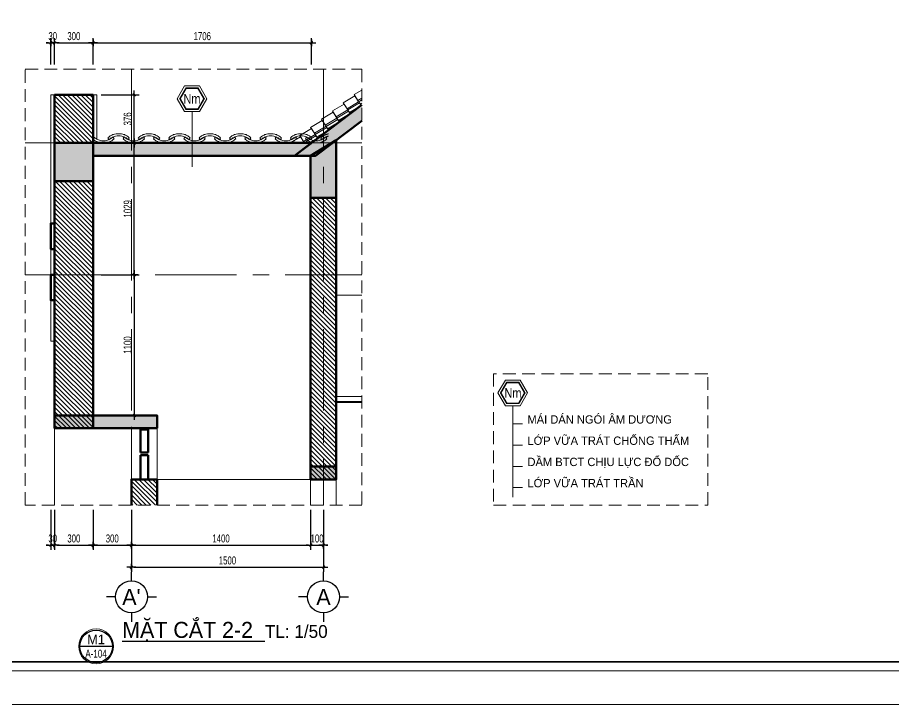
# Model space of a CAD drawing. Header units: inches. Extents: x 88947 to 296847, y 35049 to 161062.
# Drawn here: x 254366 to 261209, y 129559 to 134927 of the extents above; entities that cross this region are included whole.
import ezdxf
from ezdxf.enums import TextEntityAlignment as Align
from ezdxf.xclip import XClip

# ---------------------------------------------------------------- set-up
doc = ezdxf.new("R2010")
doc.units = ezdxf.units.IN
doc.header["$MEASUREMENT"] = 0
doc.header["$XCLIPFRAME"] = 0
doc.header["$PDMODE"] = 1
for name, pattern in [('ACAD_ISO03W100', [30, 12, -18]), ('CENTER', [50.8, 31.75, -6.35, 6.35, -6.35]), ('DASHED', [0.75, 0.5, -0.25])]:
    doc.linetypes.add(name, pattern=pattern)
for name, color, linetype, lineweight in [('A-Dims', 145, 'Continuous', 25), ('A-Text', 30, 'Continuous', 9), ('A-Wall', 2, 'Continuous', 35), ('DIM', 7, 'Continuous', 25), ('GHICHU', 40, 'Continuous', 18), ('HACTH', 8, 'Continuous', 5), ('HATCH', 8, 'Continuous', 5), ('KHUNG 1', 6, 'Continuous', 70), ('KHUNG 2', 144, 'Continuous', 18), ('KY HIEU', 4, 'Continuous', 25), ('NETMANH', 192, 'Continuous', 18), ('THAY', 3, 'Continuous', 18), ('TRUC', 252, 'ACAD_ISO03W100', 13), ('TUONG', 4, 'Continuous', 50)]:
    doc.layers.add(name, color=color, linetype=linetype, lineweight=lineweight)
doc.layers.add('NHO', color=8, linetype='Continuous')
doc.layers.add('text', color=2, linetype='Continuous')
doc.styles.add('DDCo-B-Helve-condense', font='VHELVCB.TTF')
doc.styles.add('FRANKO', font='VFRANKO.TTF')
doc.styles.add('TAS-MTEXT', font='VAVOB.TTF', dxfattribs={"width": 0.75})
doc.styles.add('VHELVEN', font='VHELVEN.TTF')
doc.styles.add('VNI-HELVE-CONDENSE', font='VNARIAL.TTF', dxfattribs={"width": 0.7})
doc.dimstyles.new('TAS-50', dxfattribs={"dimscale": 25, "dimtxt": 2.5, "dimasz": 0.7, "dimexe": 1.5, "dimexo": 1.5, "dimgap": 0.8, "dimtad": 1, "dimdec": 0, "dimzin": 3, "dimdsep": 46, "dimtxsty": 'VNI-HELVE-CONDENSE', "dimblk": 'TICK', "dimcen": 2.5, "dimclrt": 71, "dimazin": 2, "dimtfac": 0.75, "dimtdec": 0, "dimtix": 1, "dimtmove": 2, "dimatfit": 2, "dimldrblk": 'TICK123', "dimfxl": 1.5, "dimtolj": 1, "dimtzin": 0, "dimarcsym": 0})
pattern_1 = [(45, (-1030.02, -5005.12), (-17.67767, 17.67767), [])]
pattern_2 = [(45, (-530, -2405.12), (-17.67767, 17.67767), [])]

# ---------------------------------------------------------------- blocks, each defined once
blk = doc.blocks.new('TICK')
at = {"layer": 'A-Dims', "color": 1}
for p, q in [((-2, 0), (2, 0)), ((0, 1.5), (0, -1.5))]:
    blk.add_line(p, q, dxfattribs=at)
at = {"layer": 'A-Dims', "color": 1, "const_width": 0.788}
blk.add_lwpolyline([(-0.33, -0.35), (0.38, 0.38)], dxfattribs=at)
at = {"layer": 'A-Dims', "color": 1, "const_width": 0.394}
for points in [[(0.24, 0.52, -0.414214), (0.52, 0.52, -1)], [(0.52, 0.52, -0.414214), (0.52, 0.24, -1)], [(-0.47, -0.21, 0.414214), (-0.47, -0.49, 1)], [(-0.47, -0.49, 0.414214), (-0.19, -0.49, 1)]]:
    blk.add_lwpolyline(points, format="xyb", dxfattribs=at)
blk = doc.blocks.new('*D1712')
at = {"layer": 'Defpoints', "color": 0}
for p in [(254625.6, 131117.5), (254655.6, 131117.5), (254655.6, 130803.9)]:
    blk.add_point(p, dxfattribs=at)
at = {"layer": 'DIM', "color": 0, "lineweight": -2}
for p, q in [((254625.6, 131080), (254625.6, 130766.4)), ((254655.6, 131080), (254655.6, 130766.4)), ((254608.1, 130803.9), (254590.6, 130803.9)), ((254625.6, 130803.9), (254655.6, 130803.9)), ((254673.1, 130803.9), (254690.6, 130803.9))]:
    blk.add_line(p, q, dxfattribs=at)
at = {"layer": 'DIM', "color": 0, "lineweight": -2, "xscale": 17.5, "yscale": 17.5, "zscale": 17.5}
blk.add_blockref('TICK', (254625.6, 130803.9), dxfattribs=at)
at = {"layer": 'DIM', "color": 0, "lineweight": -2, "xscale": 17.5, "yscale": 17.5, "zscale": 17.5, "rotation": 180}
blk.add_blockref('TICK', (254655.6, 130803.9), dxfattribs=at)
at = {"layer": 'DIM', "color": 71, "insert": (254640.6, 130855.8), "char_height": 62.5, "attachment_point": 5, "style": 'VNI-HELVE-CONDENSE'}
blk.add_mtext('\\A1;30', dxfattribs=at)
blk = doc.blocks.new('TICK123')
at = {"layer": 'A-Dims', "color": 1}
blk.add_lwpolyline([(0.05, 0, 0, 0.84, 0), (-2.11, 0, 8.4, 8.4, 0)], format="xyseb", dxfattribs=at)
blk = doc.blocks.new('*D1713')
at = {"layer": 'Defpoints', "color": 0}
for p in [(254655.6, 131117.5), (254955.6, 131117.5), (254955.6, 130803.9)]:
    blk.add_point(p, dxfattribs=at)
at = {"layer": 'DIM', "color": 0, "lineweight": -2}
for p, q in [((254655.6, 131080), (254655.6, 130766.4)), ((254955.6, 131080), (254955.6, 130766.4)), ((254673.1, 130803.9), (254938.1, 130803.9))]:
    blk.add_line(p, q, dxfattribs=at)
at = {"layer": 'DIM', "color": 0, "lineweight": -2, "xscale": 17.5, "yscale": 17.5, "zscale": 17.5, "rotation": 180}
blk.add_blockref('TICK', (254655.6, 130803.9), dxfattribs=at)
at = {"layer": 'DIM', "color": 0, "lineweight": -2, "xscale": 17.5, "yscale": 17.5, "zscale": 17.5}
blk.add_blockref('TICK', (254955.6, 130803.9), dxfattribs=at)
at = {"layer": 'DIM', "color": 71, "insert": (254805.6, 130855.8), "char_height": 62.5, "attachment_point": 5, "style": 'VNI-HELVE-CONDENSE'}
blk.add_mtext('\\A1;300', dxfattribs=at)
blk = doc.blocks.new('*D1714')
at = {"layer": 'Defpoints', "color": 0}
for p in [(254955.6, 131117.5), (255255.6, 131117.5), (255255.6, 130803.9)]:
    blk.add_point(p, dxfattribs=at)
at = {"layer": 'DIM', "color": 0, "lineweight": -2}
for p, q in [((254955.6, 131080), (254955.6, 130766.4)), ((255255.6, 131080), (255255.6, 130766.4)), ((254973.1, 130803.9), (255238.1, 130803.9))]:
    blk.add_line(p, q, dxfattribs=at)
at = {"layer": 'DIM', "color": 0, "lineweight": -2, "xscale": 17.5, "yscale": 17.5, "zscale": 17.5, "rotation": 180}
blk.add_blockref('TICK', (254955.6, 130803.9), dxfattribs=at)
at = {"layer": 'DIM', "color": 0, "lineweight": -2, "xscale": 17.5, "yscale": 17.5, "zscale": 17.5}
blk.add_blockref('TICK', (255255.6, 130803.9), dxfattribs=at)
at = {"layer": 'DIM', "color": 71, "insert": (255105.6, 130855.8), "char_height": 62.5, "attachment_point": 5, "style": 'VNI-HELVE-CONDENSE'}
blk.add_mtext('\\A1;300', dxfattribs=at)
blk = doc.blocks.new('*D1715')
at = {"layer": 'Defpoints', "color": 0}
for p in [(255255.6, 131117.5), (256655.6, 131117.5), (256655.6, 130803.9)]:
    blk.add_point(p, dxfattribs=at)
at = {"layer": 'DIM', "color": 0, "lineweight": -2}
for p, q in [((255255.6, 131080), (255255.6, 130766.4)), ((256655.6, 131080), (256655.6, 130766.4)), ((255273.1, 130803.9), (256638.1, 130803.9))]:
    blk.add_line(p, q, dxfattribs=at)
at = {"layer": 'DIM', "color": 0, "lineweight": -2, "xscale": 17.5, "yscale": 17.5, "zscale": 17.5, "rotation": 180}
blk.add_blockref('TICK', (255255.6, 130803.9), dxfattribs=at)
at = {"layer": 'DIM', "color": 0, "lineweight": -2, "xscale": 17.5, "yscale": 17.5, "zscale": 17.5}
blk.add_blockref('TICK', (256655.6, 130803.9), dxfattribs=at)
at = {"layer": 'DIM', "color": 71, "insert": (255955.6, 130855.8), "char_height": 62.5, "attachment_point": 5, "style": 'VNI-HELVE-CONDENSE'}
blk.add_mtext('\\A1;1400', dxfattribs=at)
blk = doc.blocks.new('*D1716')
at = {"layer": 'Defpoints', "color": 0}
for p in [(255255.6, 131117.5), (256755.6, 131117.5), (256755.6, 130632.2)]:
    blk.add_point(p, dxfattribs=at)
at = {"layer": 'DIM', "color": 0, "lineweight": -2}
for p, q in [((255255.6, 131080), (255255.6, 130594.7)), ((256755.6, 131080), (256755.6, 130594.7)), ((255273.1, 130632.2), (256738.1, 130632.2))]:
    blk.add_line(p, q, dxfattribs=at)
at = {"layer": 'DIM', "color": 0, "lineweight": -2, "xscale": 17.5, "yscale": 17.5, "zscale": 17.5, "rotation": 180}
blk.add_blockref('TICK', (255255.6, 130632.2), dxfattribs=at)
at = {"layer": 'DIM', "color": 0, "lineweight": -2, "xscale": 17.5, "yscale": 17.5, "zscale": 17.5}
blk.add_blockref('TICK', (256755.6, 130632.2), dxfattribs=at)
at = {"layer": 'DIM', "color": 71, "insert": (256005.6, 130684.1), "char_height": 62.5, "attachment_point": 5, "style": 'VNI-HELVE-CONDENSE'}
blk.add_mtext('\\A1;1500', dxfattribs=at)
blk = doc.blocks.new('*D2175')
at = {"layer": 'Defpoints', "color": 0}
for p in [(254980.5, 133947), (255278.1, 133947), (254980.5, 132917.5)]:
    blk.add_point(p, dxfattribs=at)
at = {"layer": 'DIM', "color": 0, "lineweight": -2}
for p, q in [((255018, 133947), (255315.6, 133947)), ((255278.1, 132935), (255278.1, 133929.5)), ((255018, 132917.5), (255315.6, 132917.5))]:
    blk.add_line(p, q, dxfattribs=at)
at = {"layer": 'DIM', "color": 0, "lineweight": -2, "xscale": 17.5, "yscale": 17.5, "zscale": 17.5}
for p, rotation in [((255278.1, 133947), 90), ((255278.1, 132917.5), 270)]:
    blk.add_blockref('TICK', p, dxfattribs=dict(at, rotation=rotation))
at = {"layer": 'DIM', "color": 71, "insert": (255226.2, 133432.2), "char_height": 62.5, "attachment_point": 5, "rotation": 90, "style": 'VNI-HELVE-CONDENSE'}
blk.add_mtext('\\A1;1029', dxfattribs=at)
blk = doc.blocks.new('*D2176')
at = {"layer": 'Defpoints', "color": 0}
for p in [(254980.5, 134322.6), (255278.1, 134322.6), (254980.5, 133947)]:
    blk.add_point(p, dxfattribs=at)
at = {"layer": 'DIM', "color": 0, "lineweight": -2}
for p, q in [((255018, 134322.6), (255315.6, 134322.6)), ((255278.1, 133964.5), (255278.1, 134305.1)), ((255018, 133947), (255315.6, 133947))]:
    blk.add_line(p, q, dxfattribs=at)
at = {"layer": 'DIM', "color": 0, "lineweight": -2, "xscale": 17.5, "yscale": 17.5, "zscale": 17.5}
for p, rotation in [((255278.1, 134322.6), 90), ((255278.1, 133947), 270)]:
    blk.add_blockref('TICK', p, dxfattribs=dict(at, rotation=rotation))
at = {"layer": 'DIM', "color": 71, "insert": (255226.2, 134134.8), "char_height": 62.5, "attachment_point": 5, "rotation": 90, "style": 'VNI-HELVE-CONDENSE'}
blk.add_mtext('\\A1;376', dxfattribs=at)
blk = doc.blocks.new('TRUCCOT')
for p, q in [((0, -140), (0, 0)), ((-250, -390), (-390, -390)), ((250, -390), (390, -390)), ((0, -640), (0, -780))]:
    blk.add_line(p, q)
blk.add_circle((0, -390), 250)
at = {"layer": 'GHICHU', "style": 'VHELVEN'}
blk.add_attdef('TRUC', text='', height=280, dxfattribs=at).set_placement((0, -390), align=Align.MIDDLE_CENTER)
blk = doc.blocks.new('A$C19BC2735')
at = {"layer": 'THAY'}
for points in [[(-499, -193), (-122, 132)], [(-440, -261), (-64, 64)], [(371, -320), (0, 0), (-371, -320)], [(440, -261), (64, 64)], [(499, -193), (122, 132)], [(-499, -193), (-440, -261), (-430, -252), (-371, -320)], [(499, -193), (440, -261), (430, -252), (371, -320)]]:
    blk.add_lwpolyline(points, dxfattribs=at)
for points in [[(122, 132, 0.306991), (-122, 132, 1)], [(72, 58, 0.306991), (-72, 58, 0.306991)]]:
    blk.add_lwpolyline(points, format="xyb", dxfattribs=at)
blk = doc.blocks.new('A$C54C250A4')
at = {"layer": 'THAY'}
for points in [[(-40.8, 65.1), (-11.6, 19.3), (-192.1, -88.5), (-221.5, -42.6), (-40.8, 65.1)], [(-215.3, -52.2), (-186.1, -98), (-277.1, -152.4), (-306.4, -106.5), (-215.3, -52.2)], [(-96.5, -44.6), (-84.3, -63.7), (-173.8, -117.2), (-186.1, -98), (-96.5, -44.6)], [(-300.2, -116.2), (-271, -161.9), (-362, -216.4), (-391.4, -170.5), (-300.2, -116.2)], [(-179.9, -107.7), (-167.8, -126.7), (-258.7, -181.1), (-271, -161.9), (-179.9, -107.7)], [(-385.2, -180.1), (-356, -225.9), (-447, -280.3), (-476.3, -234.4), (-385.2, -180.1)], [(-264.9, -171.5), (-252.7, -190.5), (-343.7, -245), (-356, -225.8), (-264.9, -171.5)], [(-470.1, -244), (-440.9, -289.8), (-531.9, -344.3), (-561.2, -298.3), (-470.1, -244)], [(-349.8, -235.4), (-337.7, -254.4), (-428.6, -308.9), (-441, -289.7), (-349.8, -235.4)], [(-555.1, -308), (-525.8, -353.7), (-616.9, -408.2), (-646.2, -362.3), (-555.1, -308)], [(-434.8, -299.3), (-422.7, -318.3), (-513.6, -372.7), (-525.9, -353.6), (-434.8, -299.3)], [(-640, -371.9), (-610.8, -417.7), (-701.8, -472.1), (-731.1, -426.2), (-640, -371.9)], [(-519.8, -363.2), (-507.7, -382.2), (-598.6, -436.6), (-610.9, -417.5), (-519.8, -363.2)], [(-724.9, -435.8), (-695.7, -481.6), (-786.7, -536.1), (-816, -490.1), (-724.9, -435.8)], [(-604.7, -427), (-592.6, -446.1), (-683.5, -500.5), (-695.8, -481.3), (-604.7, -427)], [(-809.8, -499.8), (-780.6, -545.5), (-871.6, -600), (-901, -554), (-809.8, -499.8)], [(-894.7, -563.7), (-865.5, -609.4), (-956.5, -663.9), (-985.9, -618), (-894.7, -563.7)], [(-773.9, -555.9), (-761.7, -575), (-852.7, -629.4), (-865, -610.2), (-773.9, -555.9)], [(-979.7, -627.6), (-950.5, -673.4), (-1041.5, -727.8), (-1070.8, -681.9), (-979.7, -627.6)], [(-943.8, -683.7), (-931.6, -702.7), (-1022.6, -757.1), (-1034.9, -738), (-943.8, -683.7)], [(-858.8, -619.8), (-846.7, -638.8), (-937.6, -693.3), (-949.9, -674.1), (-858.8, -619.8)], [(-1064.6, -691.5), (-1035.4, -737.3), (-1126.4, -791.8), (-1155.7, -745.8), (-1064.6, -691.5)], [(-1028.7, -747.5), (-1016.6, -766.6), (-1107.5, -821), (-1119.8, -801.8), (-1028.7, -747.5)], [(-1234.5, -819.4), (-1205.3, -865.2), (-1296.3, -919.6), (-1325.6, -873.7), (-1234.5, -819.4)], [(-1149.6, -755.5), (-1120.4, -801.2), (-1211.4, -855.7), (-1240.7, -809.8), (-1149.6, -755.5)], [(-1319.4, -883.3), (-1290.2, -929.1), (-1381.2, -983.5), (-1410.5, -937.6), (-1319.4, -883.3)], [(-1198.6, -875.3), (-1186.5, -894.3), (-1277.4, -948.7), (-1289.7, -929.6), (-1198.6, -875.3)], [(-1404.6, -947.4), (-1375.4, -993.2), (-1466.4, -1047.6), (-1495.7, -1001.7), (-1404.6, -947.4)], [(-1283.6, -939.2), (-1271.4, -958.2), (-1362.4, -1012.6), (-1374.7, -993.4), (-1283.6, -939.2)], [(-1489.6, -1011.4), (-1460.3, -1057.1), (-1551.4, -1111.6), (-1580.7, -1065.6), (-1489.6, -1011.4)], [(-1368.7, -1003.6), (-1356.5, -1022.6), (-1447.5, -1077), (-1459.8, -1057.8), (-1368.7, -1003.6)], [(-1574.5, -1075.3), (-1545.3, -1121), (-1636.3, -1175.5), (-1665.6, -1129.6), (-1574.5, -1075.3)], [(-1453.6, -1067.4), (-1441.5, -1086.5), (-1532.4, -1140.9), (-1544.7, -1121.7), (-1453.6, -1067.4)], [(-1659.4, -1139.2), (-1630.2, -1185), (-1721.2, -1239.5), (-1750.5, -1193.5), (-1659.4, -1139.2)], [(-1538.6, -1131.3), (-1526.4, -1150.3), (-1617.4, -1204.7), (-1629.7, -1185.6), (-1538.6, -1131.3)], [(-1744.3, -1203.1), (-1715.1, -1248.9), (-1806.1, -1303.4), (-1835.5, -1257.4), (-1744.3, -1203.1)], [(-1623.5, -1195.2), (-1611.4, -1214.2), (-1702.3, -1268.6), (-1714.6, -1249.4), (-1623.5, -1195.2)], [(-1829.3, -1267.1), (-1800, -1312.8), (-1891.1, -1367.3), (-1920.4, -1321.3), (-1829.3, -1267.1)], [(-1708.5, -1259), (-1696.3, -1278.1), (-1787.3, -1332.5), (-1799.6, -1313.3), (-1708.5, -1259)], [(-1914.5, -1331.2), (-1885.2, -1376.9), (-1976.3, -1431.4), (-2005.6, -1385.4), (-1914.5, -1331.2)], [(-1793.4, -1322.9), (-1781.3, -1341.9), (-1872.2, -1396.4), (-1884.5, -1377.2), (-1793.4, -1322.9)], [(-1999.4, -1395.1), (-1970.2, -1440.9), (-2061.2, -1495.3), (-2090.5, -1449.4), (-1999.4, -1395.1)], [(-1878.5, -1387.3), (-1866.4, -1406.3), (-1957.3, -1460.8), (-1969.6, -1441.6), (-1878.5, -1387.3)], [(-2084.3, -1459), (-2055.1, -1504.8), (-2146.1, -1559.3), (-2175.4, -1513.3), (-2084.3, -1459)], [(-1963.5, -1451.2), (-1951.3, -1470.2), (-2042.3, -1524.6), (-2054.6, -1505.4), (-1963.5, -1451.2)], [(-2169.3, -1523), (-2140.1, -1568.7), (-2231.1, -1623.2), (-2260.4, -1577.3), (-2169.3, -1523)], [(-2048.4, -1515), (-2036.3, -1534.1), (-2127.2, -1588.5), (-2139.5, -1569.3), (-2048.4, -1515)], [(-2254.2, -1586.9), (-2225, -1632.7), (-2316, -1687.1), (-2345.3, -1641.2), (-2254.2, -1586.9)], [(-2133.4, -1578.9), (-2121.2, -1597.9), (-2212.2, -1652.4), (-2224.5, -1633.2), (-2133.4, -1578.9)], [(-2339.1, -1650.8), (-2309.9, -1696.6), (-2400.9, -1751), (-2430.2, -1705.1), (-2339.1, -1650.8)], [(-2303.3, -1706.6), (-2291.1, -1725.7), (-2382.1, -1780.1), (-2394.4, -1760.9), (-2303.3, -1706.6)], [(-2218.3, -1642.8), (-2206.2, -1661.8), (-2297.1, -1716.2), (-2309.5, -1697.1), (-2218.3, -1642.8)], [(-2509.3, -1778.8), (-2480.1, -1824.6), (-2571.1, -1879.1), (-2600.4, -1833.1), (-2509.3, -1778.8)], [(-2424.3, -1714.9), (-2395.1, -1760.7), (-2486.1, -1815.1), (-2515.4, -1769.2), (-2424.3, -1714.9)], [(-2388.4, -1771), (-2376.2, -1790.1), (-2467.2, -1844.5), (-2479.5, -1825.3), (-2388.4, -1771)], [(-2594.2, -1842.8), (-2565, -1888.5), (-2656, -1943), (-2685.3, -1897.1), (-2594.2, -1842.8)], [(-2473.3, -1834.9), (-2461.2, -1853.9), (-2552.1, -1908.4), (-2564.5, -1889.2), (-2473.3, -1834.9)], [(-2679.1, -1906.7), (-2649.9, -1952.5), (-2740.9, -2006.9), (-2770.3, -1961), (-2679.1, -1906.7)], [(-2558.3, -1898.8), (-2546.1, -1917.8), (-2637.1, -1972.2), (-2649.4, -1953.1), (-2558.3, -1898.8)], [(-2764.1, -1970.6), (-2734.8, -2016.4), (-2825.9, -2070.9), (-2855.2, -2024.9), (-2764.1, -1970.6)], [(-2643.3, -1962.6), (-2631.1, -1981.7), (-2722, -2036.1), (-2734.4, -2016.9), (-2643.3, -1962.6)], [(-2849, -2034.5), (-2819.7, -2080.3), (-2910.8, -2134.8), (-2940.1, -2088.8), (-2849, -2034.5)], [(-2934.2, -2098.6), (-2905, -2144.4), (-2996, -2198.9), (-3025.3, -2152.9), (-2934.2, -2098.6)], [(-2813.2, -2090.4), (-2801, -2109.4), (-2891.9, -2163.8), (-2904.3, -2144.7), (-2813.2, -2090.4)], [(-3019.1, -2162.6), (-2989.9, -2208.4), (-3080.9, -2262.8), (-3110.3, -2216.9), (-3019.1, -2162.6)], [(-2898.3, -2154.8), (-2886.1, -2173.8), (-2977, -2228.2), (-2989.4, -2209.1), (-2898.3, -2154.8)], [(-3104, -2226.5), (-3074.8, -2272.3), (-3165.8, -2326.7), (-3195.2, -2280.8), (-3104, -2226.5)], [(-2983.2, -2218.7), (-2971.1, -2237.7), (-3062, -2292.1), (-3074.3, -2272.9), (-2983.2, -2218.7)], [(-3189, -2290.5), (-3159.8, -2336.2), (-3250.8, -2390.7), (-3280.1, -2344.7), (-3189, -2290.5)], [(-3068.2, -2282.5), (-3056, -2301.5), (-3147, -2356), (-3159.3, -2336.8), (-3068.2, -2282.5)], [(-3273.9, -2354.4), (-3244.7, -2400.1), (-3335.7, -2454.6), (-3365, -2408.7), (-3273.9, -2354.4)], [(-3153.1, -2346.4), (-3141, -2365.4), (-3231.9, -2419.8), (-3244.2, -2400.7), (-3153.1, -2346.4)], [(-3358.8, -2418.3), (-3329.6, -2464.1), (-3420.6, -2518.5), (-3449.9, -2472.6), (-3358.8, -2418.3)], [(-3238.1, -2410.3), (-3225.9, -2429.3), (-3316.9, -2483.7), (-3329.2, -2464.5), (-3238.1, -2410.3)], [(-3443.7, -2482.2), (-3414.5, -2528), (-3505.5, -2582.4), (-3534.9, -2536.5), (-3443.7, -2482.2)], [(-3323, -2474.1), (-3310.9, -2493.2), (-3401.8, -2547.6), (-3414.1, -2528.4), (-3323, -2474.1)], [(-3528.6, -2546.1), (-3499.4, -2591.9), (-3590.4, -2646.4), (-3619.8, -2600.4), (-3528.6, -2546.1)], [(-3407.9, -2538.1), (-3395.7, -2557.1), (-3486.7, -2611.5), (-3499, -2592.4), (-3407.9, -2538.1)], [(-3613.6, -2610), (-3584.3, -2655.8), (-3675.4, -2710.3), (-3704.7, -2664.3), (-3613.6, -2610)], [(-3577.7, -2665.9), (-3565.5, -2685), (-3656.5, -2739.4), (-3668.8, -2720.2), (-3577.7, -2665.9)], [(-3492.8, -2602), (-3480.7, -2621), (-3571.6, -2675.4), (-3583.9, -2656.2), (-3492.8, -2602)], [(-3698.5, -2674), (-3669.2, -2719.7), (-3760.3, -2774.2), (-3789.6, -2728.2), (-3698.5, -2674)], [(-3662.7, -2729.8), (-3650.5, -2748.8), (-3741.5, -2803.3), (-3753.8, -2784.1), (-3662.7, -2729.8)], [(-3868.3, -2801.8), (-3839.1, -2847.6), (-3926.4, -2899.8), (-3955.7, -2853.9), (-3868.3, -2801.8)], [(-3783.4, -2737.9), (-3754.2, -2783.6), (-3845.2, -2838.1), (-3874.5, -2792.2), (-3783.4, -2737.9)], [(-3747.5, -2793.8), (-3735.4, -2812.8), (-3826.3, -2867.2), (-3838.6, -2848.1), (-3747.5, -2793.8)], [(-3832.5, -2857.6), (-3820.3, -2876.7), (-3907.5, -2928.9), (-3919.8, -2909.7), (-3832.5, -2857.6)]]:
    blk.add_lwpolyline(points, dxfattribs=at)
blk = doc.blocks.new('A$C28FC07F9')
at = {"layer": 'THAY', "xscale": 0.25, "yscale": 0.25, "zscale": 0.25}
blk.add_blockref('A$C19BC2735', (-0.3, 114), dxfattribs=at)
at = {"layer": 'THAY'}
blk.add_blockref('A$C54C250A4', (0, 0), dxfattribs=at)
blk = doc.blocks.new('A$C59765E67')
at = {"layer": 'THAY'}
for points in [[(-439, 178), (-473, 140), (-449, 118), (-479, 86)], [(439, 178), (473, 140), (449, 118), (479, 86)]]:
    blk.add_lwpolyline(points, dxfattribs=at)
for points in [[(-479, 86), (-333, -16), (-183, -74), (-40, -92)], [(-439, 178), (-293, 76), (-143, 18), (0, 0)], [(479, 86), (333, -16), (183, -74), (-40, -92)], [(439, 178), (293, 76), (143, 18), (0, 0)]]:
    blk.add_spline(points, degree=3, dxfattribs=at)
blk = doc.blocks.new('A$C45477D59')
at = {"layer": 'THAY', "yscale": 0.1744680851115845, "zscale": 0.174468085106383, "rotation": 180}
for p, xscale in [((199.7, 56), -0.1744680851043086), ((437.3, 56), 0.1744680851043086), ((674.8, 56), 0.1744680851043086), ((912.4, 56), -0.1744680851043086), ((1149.9, 56), -0.1744680851043086), ((1387.4, 56), 0.1744680851043086), ((1625, 56), -0.1744680851043086), ((1862.5, 56), 0.1744680851043086), ((2100.1, 56), 0.1744680851043086), ((2337.6, 56), -0.1744680851043086), ((2575.1, 56), -0.1744680851043086), ((2812.7, 56), -0.1744680851043086), ((3050.2, 56), 0.1744680851043086), ((3287.8, 56), -0.1744680851043086), ((3525.3, 56), 0.1744680851043086), ((3762.8, 56), 0.1744680851043086), ((4000.4, 56), -0.1744680851043086), ((4237.9, 56), 0.1744680851043086), ((4475.5, 56), 0.1744680851043086), ((4713, 56), -0.1744680851043086), ((4950.5, 56), 0.1744680851043086), ((5188.1, 56), -0.1744680851043086), ((5425.6, 56), 0.1744680851115845), ((5663.2, 56), -0.1744680851115845), ((5900.7, 56), 0.1744680851115845), ((6138.2, 56), -0.1744680851115845), ((6375.8, 56), -0.1744680851115845), ((6613.3, 56), 0.1744680851115845), ((6850.9, 56), -0.1744680851115845), ((7088.4, 56), -0.1744680851115845), ((7325.9, 56), 0.1744680851115845), ((7563.5, 56), -0.1744680851115845)]:
    blk.add_blockref('A$C59765E67', p, dxfattribs=dict(at, xscale=xscale))
at = {"layer": 'THAY'}
ref = blk.add_blockref('A$C59765E67', (7801, 56), dxfattribs=dict(at, xscale=0.1744680851115845, yscale=0.1744680851115845, zscale=0.174468085106383, rotation=180))
XClip(ref).set_block_clipping_path([(5.893354171, -233.7417731194), (2717.7883433633, 994.0127176896)])
at = {"layer": 'THAY', "yscale": 0.1744680851115845, "zscale": 0.174468085106383}
for p, xscale in [((81, 16.1), 0.1744680851043086), ((318.5, 16.1), -0.1744680851043086), ((556, 16.1), 0.1744680851043086), ((793.6, 16.1), -0.1744680851043086), ((1031.1, 16.1), -0.1744680851043086), ((1268.7, 16.1), 0.1744680851043086), ((1506.2, 16.1), -0.1744680851043086), ((1506.2, 16.1), 0.1744680851043086), ((1743.7, 16.1), -0.1744680851043086), ((1981.3, 16.1), 0.1744680851043086), ((2218.8, 16.1), 0.1744680851043086), ((2456.4, 16.1), -0.1744680851043086), ((2693.9, 16.1), -0.1744680851043086), ((2931.4, 16.1), 0.1744680851043086), ((3169, 16.1), 0.1744680851043086), ((3169, 16.1), -0.1744680851043086), ((3406.5, 16.1), -0.1744680851043086), ((3644.1, 16.1), 0.1744680851043086), ((3881.6, 16.1), -0.1744680851043086), ((3881.6, 16.1), 0.1744680851043086), ((4119.1, 16.1), -0.1744680851043086), ((4356.7, 16.1), 0.1744680851043086), ((4594.2, 16.1), -0.1744680851043086), ((4831.8, 16.1), 0.1744680851043086), ((5069.3, 16.1), 0.1744680851043086), ((5069.3, 16.1), -0.1744680851043086), ((5306.9, 16.1), -0.1744680851043086), ((5544.4, 16.1), -0.1744680851115845), ((5544.4, 16.1), 0.1744680851115845), ((5781.9, 16.1), -0.1744680851115845), ((6019.5, 16.1), 0.1744680851115845), ((6257, 16.1), -0.1744680851115845), ((6494.6, 16.1), 0.1744680851115845), ((6732.1, 16.1), 0.1744680851115845), ((6732.1, 16.1), -0.1744680851115845), ((6969.6, 16.1), -0.1744680851115845), ((7207.2, 16.1), 0.1744680851115845), ((7444.7, 16.1), -0.1744680851115845), ((7444.7, 16.1), 0.1744680851115845), ((7682.3, 16.1), -0.1744680851115845)]:
    blk.add_blockref('A$C59765E67', p, dxfattribs=dict(at, xscale=xscale))
blk = doc.blocks.new('A$C267455CB')
at = {"layer": 'HACTH'}
h = blk.add_hatch(dxfattribs=at)
h.set_pattern_fill('ANSI31', color=256, scale=200, style=0)
h.set_pattern_definition([(45, (-530, -575.637), (-17.6777, 17.6777), [])])
h.paths.add_polyline_path([(-530, -575.6), (-230, -575.6), (-230, -200), (-530, -200)])
h = blk.add_hatch(dxfattribs=at)
h.set_pattern_fill('ANSI31', color=256, scale=200, style=0)
h.set_pattern_definition(pattern_2)
h.paths.add_polyline_path([(-230, -2805.1), (-530, -2805.1), (-530, -875.6), (-230, -875.6)])
h = blk.add_hatch(dxfattribs=at)
h.set_pattern_fill('ANSI31', color=256, scale=200, style=0)
h.set_pattern_definition(pattern_2)
h.paths.add_polyline_path([(-230, -2805.1), (-530, -2805.1), (-530, -875.6), (-230, -875.6)])
h = blk.add_hatch(dxfattribs=at)
h.set_pattern_fill('ANSI31', color=256, scale=200, style=0)
h.set_pattern_definition([(45, (-2430.02, -3205.12), (-17.67767, 17.67767), [])])
h.paths.add_polyline_path([(-2230, -3205.1), (-2230, -1005.1), (-2430, -1005.1), (-2430, -3205.1)])
h = blk.add_hatch(dxfattribs=at)
h.set_pattern_fill('ANSI31', color=256, scale=200, style=0)
h.set_pattern_definition(pattern_1)
h.paths.add_polyline_path([(-1030, -5005.1), (-830, -5005.1), (-830, -3205.1), (-1030, -3205.1)])
h = blk.add_hatch(dxfattribs=at)
h.set_pattern_fill('ANSI31', color=256, scale=200, style=0)
h.set_pattern_definition(pattern_1)
h.paths.add_polyline_path([(-1030, -5005.1), (-830, -5005.1), (-830, -3205.1), (-1030, -3205.1)])
at = {"layer": 'KHUNG 1'}
blk.add_hatch(color=256, dxfattribs=at).paths.add_polyline_path([(-7424.4, -575.6), (-7230, -554.4), (-4830, 1254.1), (-2269.1, -675.6), (-2103, -675.6), (-4830, 1379.3)])
at = {"layer": 'HATCH'}
for points in [[(-6030, -2556.1), (-2430, -2556.1)], [(-6030, -2596.1), (-2430, -2596.1)]]:
    blk.add_lwpolyline(points, dxfattribs=at)
at = {"layer": 'KHUNG 1'}
blk.add_lwpolyline([(-7424.4, -575.6), (-4830, 1379.3), (-2103, -675.6), (-2269.1, -675.6), (-4830, 1254.1), (-7230, -554.4), (-7424.4, -575.6)], dxfattribs=at)
for points in [[(-2430, -1005.1), (-2230, -1005.1), (-2230, -675.6), (-2430, -554.4)], [(-2103, -675.6), (-530, -675.6), (-530, -575.6), (-2235.7, -575.6)], [(-530, -875.6), (-230, -875.6), (-230, -575.6), (-530, -575.6)], [(-1030, -2805.1), (-230, -2805.1), (-230, -2705.1), (-1030, -2705.1)], [(-2430, -3205.1), (-2230, -3205.1), (-2230, -3105.1), (-2430, -3105.1)]]:
    blk.add_lwpolyline(points, close=True, dxfattribs=at)
for points in [[(-2430, -554.4), (-2230, -675.6), (-2430, -1005.1), (-2230, -1005.1)], [(-2235.7, -575.6), (-530, -575.6), (-2103, -675.6), (-530, -675.6)], [(-530, -575.6), (-230, -575.6), (-530, -875.6), (-230, -875.6)], [(-1030, -2705.1), (-230, -2705.1), (-1030, -2805.1), (-230, -2805.1)], [(-2430, -3105.1), (-2230, -3105.1), (-2430, -3205.1), (-2230, -3205.1)]]:
    blk.add_solid(points, dxfattribs=at)
at = {"layer": 'THAY'}
for points in [[(-560, -546.3), (-560, -200), (-200, -200), (-200, -2124.6), (-230, -2124.6)], [(-200, -1405.1), (-200, -1605.1)], [(-5930, -1605.1), (-2430, -1605.1)], [(-5930, -1765.1), (-2430, -1765.1)], [(-6030, -2605.1), (-2430, -2605.1)], [(-1030, -2805.1), (-1030, -3205.1)], [(-830, -2805.1), (-830, -3205.1)], [(-230, -8855.1), (-230, -2805.1)], [(-1030, -3205.1), (-2230, -3205.1)]]:
    blk.add_lwpolyline(points, dxfattribs=at)
blk.add_lwpolyline([(-2430, -5005.1), (-2230, -5005.1), (-2230, -3205.1), (-2430, -3205.1)], close=True, dxfattribs=at)
at = {"layer": 'TRUC', "linetype": 'CENTER', "ltscale": 20}
for points in [[(-2330, 1886.4), (-2330, -9640.6)], [(-830, 1886.4), (-830, -9640.6)], [(2843.3, -575.6), (-13632, -575.6)], [(2843.3, -1605.1), (-13632, -1605.1)]]:
    blk.add_lwpolyline(points, dxfattribs=at)
at = {"layer": 'TUONG'}
for points in [[(-530, -575.6), (-230, -575.6), (-230, -200), (-530, -200)], [(-230, -2805.1), (-530, -2805.1), (-530, -875.6), (-230, -875.6)], [(-2230, -3205.1), (-2230, -1005.1), (-2430, -1005.1), (-2430, -3205.1)], [(-1030, -5005.1), (-830, -5005.1), (-830, -3205.1), (-1030, -3205.1)]]:
    blk.add_lwpolyline(points, close=True, dxfattribs=at)
for points in [[(-230, -1205.1), (-200, -1205.1), (-200, -1405.1), (-230, -1405.1)], [(-230, -1605.1), (-200, -1605.1), (-200, -1805.1), (-230, -1805.1)], [(-960, -2815.1), (-960, -2995.1)], [(-960, -2815.1), (-900, -2815.1)], [(-900, -2815.1), (-900, -2995.1)], [(-960, -2995.1), (-900, -2995.1)], [(-960, -3015.1), (-960, -3205.1)], [(-960, -3015.1), (-900, -3015.1)], [(-900, -3015.1), (-900, -3205.1)]]:
    blk.add_lwpolyline(points, dxfattribs=at)
at = {"layer": 'NETMANH'}
ref = blk.add_blockref('A$C28FC07F9', (-4830, 1379.3), dxfattribs=dict(at, xscale=-1))
XClip(ref).set_block_clipping_path([(-2594.3352353633, -1954.9717976881), (-2818.7094848009, -1954.9717976881), (-2818.7094848009, -1073.0842124766), (0, 249.4157875234), (568.7930617103, 249.4157875234), (0, -125.2135652053), (-2593.4065009052, -1954.2719460227)])
at = {"layer": 'THAY'}
ref = blk.add_blockref('A$C45477D59', (-530, -575.6), dxfattribs=dict(at, xscale=-1))
XClip(ref).set_block_clipping_path([(-187.9986818137, -21.4853192553), (1838.8256127192, 101.0346190654)])
blk = doc.blocks.new('*D2890')
at = {"layer": 'Defpoints', "color": 0}
for p in [(254980.5, 132917.5), (254955.6, 131817.5), (255278.1, 131817.5)]:
    blk.add_point(p, dxfattribs=at)
at = {"layer": 'DIM', "color": 0, "lineweight": -2}
for p, q in [((255018, 132917.5), (255315.6, 132917.5)), ((255278.1, 132900), (255278.1, 131835)), ((254993.1, 131817.5), (255315.6, 131817.5))]:
    blk.add_line(p, q, dxfattribs=at)
at = {"layer": 'DIM', "color": 0, "lineweight": -2, "xscale": 17.5, "yscale": 17.5, "zscale": 17.5}
for p, rotation in [((255278.1, 132917.5), 90), ((255278.1, 131817.5), 270)]:
    blk.add_blockref('TICK', p, dxfattribs=dict(at, rotation=rotation))
at = {"layer": 'DIM', "color": 71, "insert": (255226.2, 132367.5), "char_height": 62.5, "attachment_point": 5, "rotation": 90, "style": 'VNI-HELVE-CONDENSE'}
blk.add_mtext('\\A1;1100', dxfattribs=at)
blk = doc.blocks.new('*D2891')
at = {"layer": 'Defpoints', "color": 0}
for p in [(256655.6, 131117.5), (256755.6, 131117.5), (256755.6, 130803.9)]:
    blk.add_point(p, dxfattribs=at)
at = {"layer": 'DIM', "color": 0, "lineweight": -2}
for p, q in [((256655.6, 131080), (256655.6, 130766.4)), ((256755.6, 131080), (256755.6, 130766.4)), ((256638.1, 130803.9), (256620.6, 130803.9)), ((256655.6, 130803.9), (256755.6, 130803.9)), ((256773.1, 130803.9), (256790.6, 130803.9))]:
    blk.add_line(p, q, dxfattribs=at)
at = {"layer": 'DIM', "color": 0, "lineweight": -2, "xscale": 17.5, "yscale": 17.5, "zscale": 17.5}
blk.add_blockref('TICK', (256655.6, 130803.9), dxfattribs=at)
at = {"layer": 'DIM', "color": 0, "lineweight": -2, "xscale": 17.5, "yscale": 17.5, "zscale": 17.5, "rotation": 180}
blk.add_blockref('TICK', (256755.6, 130803.9), dxfattribs=at)
at = {"layer": 'DIM', "color": 71, "insert": (256705.6, 130855.8), "char_height": 62.5, "attachment_point": 5, "style": 'VNI-HELVE-CONDENSE'}
blk.add_mtext('\\A1;100', dxfattribs=at)
blk = doc.blocks.new('*D2724')
at = {"layer": 'Defpoints', "color": 0}
for p in [(254655.6, 134729.1), (254625.6, 134522.6), (254655.6, 134522.6)]:
    blk.add_point(p, dxfattribs=at)
at = {"layer": 'DIM', "color": 0, "lineweight": -2}
for p, q in [((254625.6, 134560.1), (254625.6, 134766.6)), ((254655.6, 134560.1), (254655.6, 134766.6)), ((254608.1, 134729.1), (254590.6, 134729.1)), ((254625.6, 134729.1), (254655.6, 134729.1)), ((254673.1, 134729.1), (254690.6, 134729.1))]:
    blk.add_line(p, q, dxfattribs=at)
at = {"layer": 'DIM', "color": 0, "lineweight": -2, "xscale": 17.5, "yscale": 17.5, "zscale": 17.5}
blk.add_blockref('TICK', (254625.6, 134729.1), dxfattribs=at)
at = {"layer": 'DIM', "color": 0, "lineweight": -2, "xscale": 17.5, "yscale": 17.5, "zscale": 17.5, "rotation": 180}
blk.add_blockref('TICK', (254655.6, 134729.1), dxfattribs=at)
at = {"layer": 'DIM', "color": 71, "insert": (254640.6, 134781.1), "char_height": 62.5, "attachment_point": 5, "style": 'VNI-HELVE-CONDENSE'}
blk.add_mtext('\\A1;30', dxfattribs=at)
blk = doc.blocks.new('*D2725')
at = {"layer": 'Defpoints', "color": 0}
for p in [(254955.6, 134729.1), (254655.6, 134522.6), (254955.6, 134522.6)]:
    blk.add_point(p, dxfattribs=at)
at = {"layer": 'DIM', "color": 0, "lineweight": -2}
for p, q in [((254655.6, 134560.1), (254655.6, 134766.6)), ((254955.6, 134560.1), (254955.6, 134766.6)), ((254673.1, 134729.1), (254938.1, 134729.1))]:
    blk.add_line(p, q, dxfattribs=at)
at = {"layer": 'DIM', "color": 0, "lineweight": -2, "xscale": 17.5, "yscale": 17.5, "zscale": 17.5, "rotation": 180}
blk.add_blockref('TICK', (254655.6, 134729.1), dxfattribs=at)
at = {"layer": 'DIM', "color": 0, "lineweight": -2, "xscale": 17.5, "yscale": 17.5, "zscale": 17.5}
blk.add_blockref('TICK', (254955.6, 134729.1), dxfattribs=at)
at = {"layer": 'DIM', "color": 71, "insert": (254805.6, 134781.1), "char_height": 62.5, "attachment_point": 5, "style": 'VNI-HELVE-CONDENSE'}
blk.add_mtext('\\A1;300', dxfattribs=at)
blk = doc.blocks.new('*D2726')
at = {"layer": 'Defpoints', "color": 0}
for p in [(256661.6, 134729.1), (254955.6, 134522.6), (256661.6, 134522.6)]:
    blk.add_point(p, dxfattribs=at)
at = {"layer": 'DIM', "color": 0, "lineweight": -2}
for p, q in [((254955.6, 134560.1), (254955.6, 134766.6)), ((256661.6, 134560.1), (256661.6, 134766.6)), ((254973.1, 134729.1), (256644.1, 134729.1))]:
    blk.add_line(p, q, dxfattribs=at)
at = {"layer": 'DIM', "color": 0, "lineweight": -2, "xscale": 17.5, "yscale": 17.5, "zscale": 17.5, "rotation": 180}
blk.add_blockref('TICK', (254955.6, 134729.1), dxfattribs=at)
at = {"layer": 'DIM', "color": 0, "lineweight": -2, "xscale": 17.5, "yscale": 17.5, "zscale": 17.5}
blk.add_blockref('TICK', (256661.6, 134729.1), dxfattribs=at)
at = {"layer": 'DIM', "color": 71, "insert": (255808.6, 134781), "char_height": 62.5, "attachment_point": 5, "style": 'VNI-HELVE-CONDENSE'}
blk.add_mtext('\\A1;1706', dxfattribs=at)
blk = doc.blocks.new('khung ten')
at = {"layer": 'A-Wall', "ltscale": 0.7}
blk.add_lwpolyline([(267204, -219099), (305804, -219099), (305804, -190799), (267204, -190799)], close=True, dxfattribs=at)
at = {"layer": 'KHUNG 2', "ltscale": 0.7}
blk.add_lwpolyline([(267004, -219299), (306004, -219299), (306004, -190599), (267004, -190599)], close=True, dxfattribs=at)
at = {"layer": 'NETMANH', "ltscale": 0.7}
blk.add_lwpolyline([(265004, -220042), (307004, -220042), (307004, -190342), (265004, -190342)], close=True, dxfattribs=at)

msp = doc.modelspace()

# ---------------------------------------------------------------- linework, layer by layer
at = {"layer": 'HACTH', "color": 252}
for points in [[(255613.2, 134292.6), (255671.1, 134392.8), (255786.8, 134392.8), (255844.6, 134292.6), (255786.8, 134192.4), (255671.1, 134192.4)], [(258118.8, 131993.7), (258176.6, 132093.8), (258292.3, 132093.8), (258350.2, 131993.7), (258292.3, 131893.5), (258176.6, 131893.5)]]:
    msp.add_lwpolyline(points, close=True, dxfattribs=at)
for points in [[(255728.9, 134192.4), (255728.9, 133760.8)], [(258234.5, 131893.5), (258234.5, 131178.7)], [(258310.2, 131751.2), (258234.5, 131751.2)], [(258310.2, 131585.3), (258234.5, 131585.3)], [(258310.2, 131419.3), (258234.5, 131419.3)], [(258310.2, 131253.4), (258234.5, 131253.4)]]:
    msp.add_lwpolyline(points, dxfattribs=at)
at = {"layer": 'KHUNG 2', "linetype": 'DASHED', "ltscale": 200}
for points in [[(254425.6, 134522.6), (257055.6, 134522.6), (257055.6, 131117.5), (254425.6, 131117.5)], [(258083.9, 131117.5), (259757.9, 131117.5), (259757.9, 132143.8), (258083.9, 132143.8)]]:
    msp.add_lwpolyline(points, close=True, dxfattribs=at)
at = {"layer": 'KY HIEU'}
msp.add_line((255106.4, 130012.5), (254851.4, 130012.5), dxfattribs=at)
at = {"layer": 'KY HIEU', "const_width": 12.5}
for points in [[(255634.9, 134292.6), (255681.9, 134374), (255775.9, 134374), (255822.9, 134292.6), (255775.9, 134211.1), (255681.9, 134211.1)], [(258140.5, 131993.7), (258187.5, 132075.1), (258281.5, 132075.1), (258328.5, 131993.7), (258281.5, 131912.2), (258187.5, 131912.2)]]:
    msp.add_lwpolyline(points, close=True, dxfattribs=at)
at = {"layer": 'KY HIEU', "const_width": 2.75}
msp.add_lwpolyline([(254852.6, 130012.5, 1), (255107.3, 130012.5, 1)], format="xyb", close=True, dxfattribs=at)
at = {"layer": 'NHO'}
msp.add_circle((254979.9, 130012.5), 127.5, dxfattribs=at)
at = {"layer": 'THAY', "color": 8}
msp.add_circle((254979.9, 130012.5), 136.6, dxfattribs=at)

# ---------------------------------------------------------------- block references
at = {"layer": 'A-Text', "xscale": 0.3535714285681024, "yscale": 0.3535714286845177, "zscale": 0.3535714286832132}
msp.add_blockref('khung ten', (158599.4, 207359.5), dxfattribs=at)
at = {"layer": 'DIM'}
ref = msp.add_blockref('TRUCCOT', (255255.6, 130594.7), dxfattribs=dict(at, xscale=0.5, yscale=0.5, zscale=0.5))
ref.add_attrib('TRUC', "A'", dxfattribs={"layer": 'GHICHU', "height": 125, "style": 'FRANKO'}).set_placement((255255.6, 130399.7), align=Align.MIDDLE_CENTER)
ref = msp.add_blockref('TRUCCOT', (256755.7, 130594.7), dxfattribs=dict(at, xscale=0.5, yscale=0.5, zscale=0.5))
ref.add_attrib('TRUC', 'A', dxfattribs={"layer": 'GHICHU', "height": 125, "style": 'FRANKO'}).set_placement((256755.7, 130399.7), align=Align.MIDDLE_CENTER)
at = {"layer": 'KHUNG 2', "linetype": 'DASHED', "ltscale": 200}
ref = msp.add_blockref('A$C267455CB', (254425.6, 134522.6), dxfattribs=dict(at, xscale=-1))
XClip(ref).set_block_clipping_path([(-2630.0197969714, -3405.1191233953), (0, 0)])

# ---------------------------------------------------------------- texts
at = {"layer": 'KY HIEU', "style": 'DDCo-B-Helve-condense'}
for p in [(255661.7, 134254.9), (258169.4, 131956)]:
    msp.add_text('Nm', height=75, dxfattribs=at).set_placement(p)
at = {"layer": 'text', "style": 'FRANKO'}
for s, p in [('MAÙI DAÙN NGOÙI AÂM DÖÔNG', (258349.2, 131753.7)), ('LÔÙP VÖÕA TRAÙT CHOÁNG THAÁM', (258349.2, 131587.8)), ('DAÀM BTCT CHÒU LÖÏC ÑOÅ DOÁC ', (258349.2, 131421.9)), ('LÔÙP VÖÕA TRAÙT TRAÀN', (258349.2, 131255.9))]:
    msp.add_text(s, height=65, dxfattribs=at).set_placement(p)
msp.add_text('M1', height=75, dxfattribs=at).set_placement((254979.1, 130030), align=Align.CENTER)
at = {"layer": 'text', "style": 'TAS-MTEXT', "width": 0.75}
msp.add_text('A-104', height=62.5, dxfattribs=at).set_placement((254979.1, 129924.9), align=Align.CENTER)
at = {"layer": 'text', "insert": (255183.5, 130204.3), "char_height": 125, "width": 5864.249, "attachment_point": 1, "style": 'FRANKO'}
msp.add_mtext('{\\LMAËT CAÉT 2-2  \\H0.8x;\\lTL: 1/50}', dxfattribs=at)

# ---------------------------------------------------------------- dimensions: what is measured, and where the dimension line sits
at = {"layer": 'DIM'}
for base, p1, p2, picture, middle in [((254655.6, 134729.1), (254625.6, 134522.6), (254655.6, 134522.6), '*D2724', (254640.6, 134781.1)), ((254955.6, 134729.1), (254655.6, 134522.6), (254955.6, 134522.6), '*D2725', (254805.6, 134781.1)), ((256661.6, 134729.1), (254955.6, 134522.6), (256661.6, 134522.6), '*D2726', (255808.6, 134781)), ((254655.6, 130803.9), (254625.6, 131117.5), (254655.6, 131117.5), '*D1712', (254640.6, 130855.8)), ((254955.6, 130803.9), (254655.6, 131117.5), (254955.6, 131117.5), '*D1713', (254805.6, 130855.8)), ((255255.6, 130803.9), (254955.6, 131117.5), (255255.6, 131117.5), '*D1714', (255105.6, 130855.8)), ((256655.6, 130803.9), (255255.6, 131117.5), (256655.6, 131117.5), '*D1715', (255955.6, 130855.8)), ((256755.6, 130632.2), (255255.6, 131117.5), (256755.6, 131117.5), '*D1716', (256005.6, 130684.1)), ((256755.6, 130803.9), (256655.6, 131117.5), (256755.6, 131117.5), '*D2891', (256705.6, 130855.8))]:
    dim = msp.add_linear_dim(base=base, p1=p1, p2=p2, dimstyle='TAS-50', dxfattribs=at)
    dim.commit()
    dim.dimension.update_dxf_attribs({"geometry": picture, "text_midpoint": middle})
for base, p1, p2, picture, middle in [((255278.1, 134322.6), (254980.5, 133947), (254980.5, 134322.6), '*D2176', (255226.2, 134134.8)), ((255278.1291, 133946.9757), (254980.455, 132917.4935), (254980.455, 133946.9757), '*D2175', (255226.2396, 133432.2346)), ((255278.1, 131817.5), (254980.5, 132917.5), (254955.6, 131817.5), '*D2890', (255226.2, 132367.5))]:
    dim = msp.add_linear_dim(base=base, p1=p1, p2=p2, angle=90, dimstyle='TAS-50', dxfattribs=at)
    dim.commit()
    dim.dimension.update_dxf_attribs({"geometry": picture, "text_midpoint": middle})

doc.saveas('drawing.dxf')
